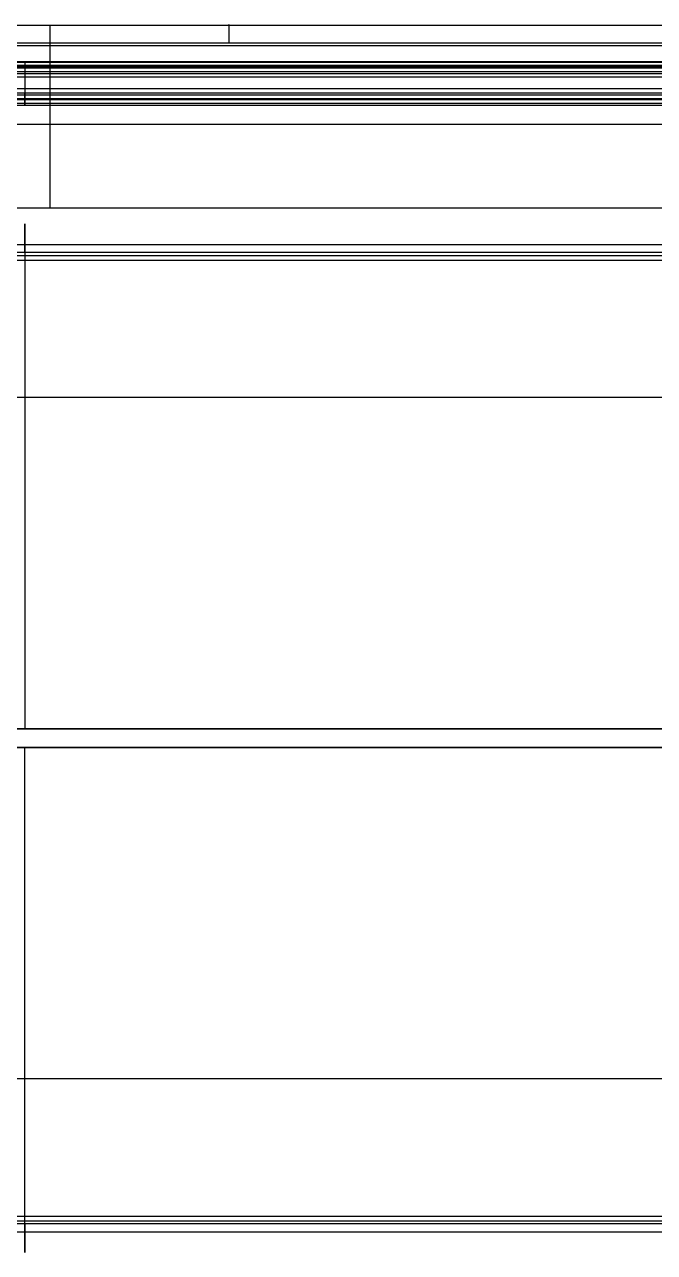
# Model space of a CAD drawing. Header units: millimetres. Extents: x -5912 to 944, y -156 to 2032.
# Drawn here: x 123 to 390, y -156 to 363 of the extents above; entities that cross this region are included whole.
import ezdxf

# ---------------------------------------------------------------- set-up
doc = ezdxf.new("R2010")
doc.units = ezdxf.units.MM
doc.header["$MEASUREMENT"] = 0
for name, color, linetype, true_color in [('Domyślny', 7, 'Continuous', 0x000000), ('Warstwa 01', 254, 'Continuous', 0xbebebe), ('Warstwa 02', 7, 'Continuous', 0x79673e)]:
    doc.layers.add(name, color=color, linetype=linetype, true_color=true_color)

msp = doc.modelspace()

# ---------------------------------------------------------------- linework, layer by layer
at = {"layer": 'Domyślny'}
for points in [[(-327.72, 265.85, -2756.48), (122.28, 265.85, -2756.48), (572.28, 265.85, -2756.48)], [(-327.72, 265.85, -2758.48), (122.28, 265.85, -2758.48), (572.28, 265.85, -2758.48)], [(-327.72, 263.85, -2764.48), (122.28, 263.85, -2764.48), (572.28, 263.85, -2764.48)], [(572.28, 205.85, -2756.48), (122.28, 205.85, -2756.48), (-327.72, 205.85, -2756.48)], [(572.28, 205.85, -2764.48), (122.28, 205.85, -2764.48), (-327.72, 205.85, -2764.48)], [(123.35, -82.29, -2756.48), (-102.19, -82.29, -2756.48), (-327.72, -82.29, -2756.48)], [(572.28, -82.29, -2764.48), (122.28, -82.29, -2764.48), (-327.72, -82.29, -2764.48)], [(572.28, -82.29, -2756.48), (347.81, -82.29, -2756.48), (123.35, -82.29, -2756.48)], [(123.35, -142.29, -2756.48), (123.35, -112.29, -2756.48), (123.35, -82.29, -2756.48)], [(-327.72, -140.29, -2764.48), (122.28, -140.29, -2764.48), (572.28, -140.29, -2764.48)], [(-327.72, -142.29, -2756.48), (-102.19, -142.29, -2756.48), (123.35, -142.29, -2756.48)], [(-327.72, -142.29, -2758.48), (122.28, -142.29, -2758.48), (572.28, -142.29, -2758.48)], [(123.35, -142.29, -2756.48), (347.81, -142.29, -2756.48), (572.28, -142.29, -2756.48)]]:
    msp.add_open_spline(points, degree=2, dxfattribs=at)
at = {"layer": 'Warstwa 01'}
for p, q in [((123.35, 345.14, -2620.76), (123.35, 346.13, -2620.93)), ((123.35, 329.28, -2699.19), (123.35, 332.23, -2699.71))]:
    msp.add_line(p, q, dxfattribs=at)
for points in [[(563.82, 347.75, -2623.25), (123.35, 347.75, -2623.25), (-317.11, 347.75, -2623.25)], [(563.82, 347.42, -2621.75), (123.35, 347.42, -2621.75), (-317.11, 347.42, -2621.75)], [(563.82, 346.13, -2620.93), (123.35, 346.13, -2620.93), (-317.11, 346.13, -2620.93)], [(563.82, 345.63, -2620.84), (123.35, 345.63, -2620.84), (-317.11, 345.63, -2620.84)], [(-317.11, 345.14, -2620.76), (123.35, 345.14, -2620.76), (563.82, 345.14, -2620.76)], [(-317.11, 343.65, -2621.09), (123.35, 343.65, -2621.09), (563.82, 343.65, -2621.09)], [(-317.11, 342.82, -2622.38), (123.35, 342.82, -2622.38), (563.82, 342.82, -2622.38)], [(123.35, 347.75, -2623.25), (123.35, 341.15, -2660.67), (123.35, 334.55, -2698.09)], [(123.35, 342.82, -2622.38), (123.35, 336.05, -2660.79), (123.35, 329.28, -2699.19)], [(563.82, 341.15, -2660.67), (123.35, 341.15, -2660.67), (-317.11, 341.15, -2660.67)], [(563.82, 336.23, -2659.8), (123.35, 336.23, -2659.8), (-317.11, 336.23, -2659.8)], [(-317.11, 334.55, -2698.09), (123.35, 334.55, -2698.09), (563.82, 334.55, -2698.09)], [(-317.11, 333.73, -2699.38), (123.35, 333.73, -2699.38), (563.82, 333.73, -2699.38)], [(-317.11, 332.23, -2699.71), (123.35, 332.23, -2699.71), (563.82, 332.23, -2699.71)], [(-317.11, 331.74, -2699.63), (123.35, 331.74, -2699.63), (563.82, 331.74, -2699.63)], [(563.82, 329.28, -2699.19), (123.35, 329.28, -2699.19), (-317.11, 329.28, -2699.19)]]:
    msp.add_open_spline(points, degree=2, dxfattribs=at)
msp.add_rational_spline([(123.35, 332.23, -2699.71), (123.35, 334.2, -2700.06), (123.35, 334.55, -2698.09)], [1, 0.707106781186, 1], degree=2, dxfattribs=at)
at = {"layer": 'Warstwa 02'}
msp.add_rational_spline([(209.72, 363.22, -2506.71), (209.72, 365.1, -2496.06), (209.72, 355.59, -2490.92)], [1, 0.811242185176, 1], degree=2, dxfattribs=at)
for points in [[(58.22, 363.22, -2506.71), (96.09, 363.22, -2506.71), (133.97, 363.22, -2506.71)], [(133.97, 363.22, -2506.71), (171.84, 363.22, -2506.71), (209.72, 363.22, -2506.71)], [(133.97, 363.22, -2506.71), (133.97, 358.85, -2531.52), (133.97, 354.47, -2556.33)], [(209.72, 363.22, -2506.71), (386.77, 363.22, -2506.71), (563.82, 363.22, -2506.71)], [(133.97, 354.47, -2556.33), (-91.57, 354.47, -2556.33), (-317.11, 354.47, -2556.33)], [(133.97, 355.59, -2490.92), (96.09, 355.59, -2490.92), (58.22, 355.59, -2490.92)], [(209.72, 355.59, -2490.92), (171.84, 355.59, -2490.92), (133.97, 355.59, -2490.92)], [(133.97, 354.47, -2556.33), (133.97, 342.31, -2625.3), (133.97, 330.15, -2694.27)], [(563.82, 354.47, -2556.33), (348.89, 354.47, -2556.33), (133.97, 354.47, -2556.33)], [(563.82, 355.59, -2490.92), (386.77, 355.59, -2490.92), (209.72, 355.59, -2490.92)], [(-317.11, 330.15, -2694.27), (-91.57, 330.15, -2694.27), (133.97, 330.15, -2694.27)], [(133.97, 330.15, -2694.27), (348.89, 330.15, -2694.27), (563.82, 330.15, -2694.27)], [(-317.11, 321.38, -2484.85), (-91.57, 321.38, -2484.85), (133.97, 321.38, -2484.85)], [(133.97, 321.38, -2484.85), (133.97, 303.61, -2585.65), (133.97, 285.83, -2686.46)], [(133.97, 321.38, -2484.85), (348.89, 321.38, -2484.85), (563.82, 321.38, -2484.85)], [(133.97, 285.83, -2686.46), (-91.57, 285.83, -2686.46), (-317.11, 285.83, -2686.46)], [(563.82, 285.83, -2686.46), (348.89, 285.83, -2686.46), (133.97, 285.83, -2686.46)], [(-327.72, 270.49, -2711.48), (-102.19, 270.49, -2711.48), (123.35, 270.49, -2711.48)], [(123.35, 270.49, -2711.48), (123.35, 168.14, -2711.48), (123.35, 65.78, -2711.48)], [(123.35, 270.49, -2711.48), (347.81, 270.49, -2711.48), (572.28, 270.49, -2711.48)], [(123.35, 267.04, -2756.48), (-102.19, 267.04, -2756.48), (-327.72, 267.04, -2756.48)], [(-327.72, 265.85, -2756.48), (-102.19, 265.85, -2756.48), (123.35, 265.85, -2756.48)], [(123.35, 267.04, -2756.48), (123.35, 266.45, -2756.48), (123.35, 265.85, -2756.48)], [(572.28, 267.04, -2756.48), (347.81, 267.04, -2756.48), (123.35, 267.04, -2756.48)], [(123.35, 265.85, -2756.48), (123.35, 235.85, -2756.48), (123.35, 205.85, -2756.48)], [(123.35, 265.85, -2756.48), (347.81, 265.85, -2756.48), (572.28, 265.85, -2756.48)], [(123.35, 205.85, -2756.48), (-102.19, 205.85, -2756.48), (-327.72, 205.85, -2756.48)], [(572.28, 205.85, -2756.48), (347.81, 205.85, -2756.48), (123.35, 205.85, -2756.48)], [(123.35, 205.85, -2756.48), (123.35, 135.81, -2756.48), (123.35, 65.78, -2756.48)], [(123.35, 65.78, -2711.48), (-102.19, 65.78, -2711.48), (-327.72, 65.78, -2711.48)], [(-327.72, 65.78, -2756.48), (-102.19, 65.78, -2756.48), (123.35, 65.78, -2756.48)], [(123.35, 65.78, -2756.48), (347.81, 65.78, -2756.48), (572.28, 65.78, -2756.48)], [(572.28, 65.78, -2711.48), (347.81, 65.78, -2711.48), (123.35, 65.78, -2711.48)], [(123.35, 57.78, -2711.48), (-102.19, 57.78, -2711.48), (-327.72, 57.78, -2711.48)], [(-327.72, 57.78, -2756.48), (-102.19, 57.78, -2756.48), (123.35, 57.78, -2756.48)], [(123.35, -143.48, -2756.48), (123.35, -42.85, -2756.48), (123.35, 57.78, -2756.48)], [(123.35, -146.94, -2711.48), (123.35, -44.58, -2711.48), (123.35, 57.78, -2711.48)], [(123.35, 57.78, -2756.48), (347.81, 57.78, -2756.48), (572.28, 57.78, -2756.48)], [(572.28, 57.78, -2711.48), (347.81, 57.78, -2711.48), (123.35, 57.78, -2711.48)], [(123.35, -143.48, -2756.48), (-102.19, -143.48, -2756.48), (-327.72, -143.48, -2756.48)], [(572.28, -143.48, -2756.48), (347.81, -143.48, -2756.48), (123.35, -143.48, -2756.48)], [(-327.72, -146.94, -2711.48), (-102.19, -146.94, -2711.48), (123.35, -146.94, -2711.48)], [(123.35, -146.94, -2711.48), (347.81, -146.94, -2711.48), (572.28, -146.94, -2711.48)]]:
    msp.add_open_spline(points, degree=2, dxfattribs=at)
for points, knots in [([(133.97, 355.59, -2490.92), (133.97, 347.94, -2486.78), (133.97, 340.3, -2482.64), (133.97, 332.65, -2478.5), (133.97, 331.77, -2478.02), (133.97, 330.82, -2477.67), (133.97, 329.82, -2477.52), (133.97, 328.85, -2477.37), (133.97, 327.88, -2477.42), (133.97, 326.94, -2477.69), (133.97, 326.45, -2477.82), (133.97, 325.99, -2478.01), (133.97, 325.55, -2478.26), (133.97, 325.1, -2478.51), (133.97, 324.68, -2478.81), (133.97, 324.29, -2479.16), (133.97, 323.9, -2479.51), (133.97, 323.54, -2479.9), (133.97, 323.23, -2480.33), (133.97, 322.91, -2480.77), (133.97, 322.63, -2481.23), (133.97, 322.38, -2481.72), (133.97, 321.9, -2482.7), (133.97, 321.57, -2483.77), (133.97, 321.38, -2484.85)], [-41.630577, -41.630577, -41.630577, -41.630577, -15.548725, -15.548725, -15.548725, -12.521707, -12.521707, -12.521707, -9.588527, -9.588527, -9.588527, -8.083279, -8.083279, -8.083279, -6.531358, -6.531358, -6.531358, -4.940429, -4.940429, -4.940429, -3.312682, -3.312682, -3.312682, 0, 0, 0, 0]), ([(123.35, 267.04, -2756.48), (123.35, 270.93, -2744.81), (123.35, 274.82, -2733.14), (123.35, 278.71, -2721.48), (123.35, 279.03, -2720.53), (123.35, 279.2, -2719.52), (123.35, 279.18, -2718.52), (123.35, 279.15, -2717.54), (123.35, 278.94, -2716.59), (123.35, 278.51, -2715.71), (123.35, 278.3, -2715.25), (123.35, 278.03, -2714.83), (123.35, 277.71, -2714.44), (123.35, 277.39, -2714.04), (123.35, 277.01, -2713.68), (123.35, 276.61, -2713.36), (123.35, 276.19, -2713.03), (123.35, 275.74, -2712.75), (123.35, 275.27, -2712.51), (123.35, 274.78, -2712.27), (123.35, 274.27, -2712.08), (123.35, 273.75, -2711.92), (123.35, 272.7, -2711.61), (123.35, 271.59, -2711.48), (123.35, 270.49, -2711.48)], [-52.441965, -52.441965, -52.441965, -52.441965, -15.548725, -15.548725, -15.548725, -12.521707, -12.521707, -12.521707, -9.588527, -9.588527, -9.588527, -8.083279, -8.083279, -8.083279, -6.531358, -6.531358, -6.531358, -4.940429, -4.940429, -4.940429, -3.312682, -3.312682, -3.312682, 0, 0, 0, 0]), ([(123.35, -143.48, -2756.48), (123.35, -147.37, -2744.81), (123.35, -151.26, -2733.14), (123.35, -155.15, -2721.48), (123.35, -155.47, -2720.53), (123.35, -155.64, -2719.52), (123.35, -155.62, -2718.52), (123.35, -155.6, -2717.54), (123.35, -155.38, -2716.59), (123.35, -154.96, -2715.71), (123.35, -154.74, -2715.25), (123.35, -154.47, -2714.83), (123.35, -154.15, -2714.44), (123.35, -153.83, -2714.04), (123.35, -153.46, -2713.68), (123.35, -153.05, -2713.36), (123.35, -152.63, -2713.03), (123.35, -152.18, -2712.75), (123.35, -151.71, -2712.51), (123.35, -151.22, -2712.27), (123.35, -150.72, -2712.08), (123.35, -150.2, -2711.92), (123.35, -149.14, -2711.61), (123.35, -148.03, -2711.48), (123.35, -146.94, -2711.48)], [0.516605, 0.516605, 0.516605, 0.516605, 37.409844, 37.409844, 37.409844, 40.436863, 40.436863, 40.436863, 43.370043, 43.370043, 43.370043, 44.875291, 44.875291, 44.875291, 46.427212, 46.427212, 46.427212, 48.018141, 48.018141, 48.018141, 49.645888, 49.645888, 49.645888, 52.95857, 52.95857, 52.95857, 52.95857])]:
    msp.add_open_spline(points, degree=3, knots=knots, dxfattribs=at)

doc.saveas('drawing.dxf')
